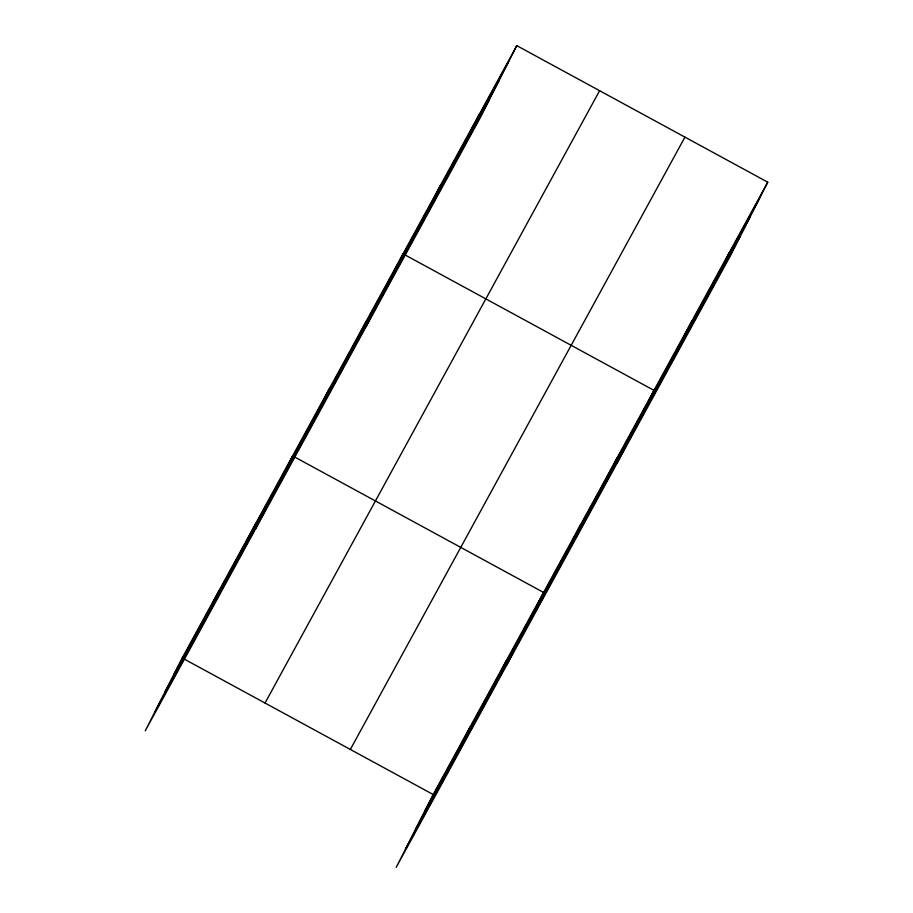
<?xml version="1.0" encoding="UTF-8"?>
<svg xmlns="http://www.w3.org/2000/svg" width="913" height="913" viewBox="0 0 913 913"><rect width="100%" height="100%" fill="white"/><g stroke="black" fill="none" stroke-linecap="round" stroke-linejoin="round"><path stroke-width="1.37" d="M516.792 45.65L182.212 657.976L145.258 730.822L479.839 118.496L516.792 45.65L767.742 182.178L730.788 255.024L396.208 867.35L433.161 794.504L767.742 182.178M210.914 606.597L219.017 590.62M247.72 539.241L255.823 523.263M255.663 528.753L292.616 455.907L543.577 592.446L506.624 665.28M321.319 404.527L329.422 388.55M358.124 337.171L366.227 321.193M366.079 326.683L403.032 253.837L653.982 390.376L617.028 463.211M432.853 200.415L440.956 184.449M470.766 131.016L478.869 115.049M461.864 743.125L469.967 727.147M498.669 675.768L506.772 659.791M572.28 541.055L580.383 525.089M609.074 473.699L617.188 457.733M683.803 336.954L691.906 320.977M721.726 267.555L729.829 251.577M174.109 673.942L508.689 61.628M164.58 692.716L499.171 80.39M154.776 712.049L489.357 99.722M265.021 703.033L599.601 90.707M350.352 749.447L684.933 137.133M425.059 810.482L759.639 198.155M415.541 829.244L750.121 216.929M405.726 848.588L740.306 236.262M182.212 657.976L433.161 794.504"/></g></svg>
